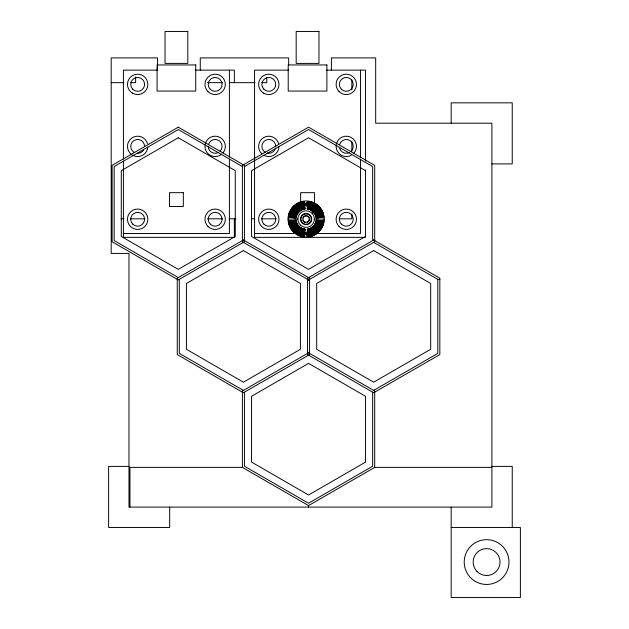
<?xml version="1.0" encoding="UTF-8"?>
<svg xmlns="http://www.w3.org/2000/svg" width="629" height="629" viewBox="0 0 629 629"><rect width="100%" height="100%" fill="white"/><g stroke="black" fill="none" stroke-linecap="round" stroke-linejoin="round"><path stroke-width="0.94" d="M304.452 234.326A15.34 15.34 0 0 1 290.873 220.748L291.07 220.724A15.143 15.143 0 0 0 304.475 234.13L304.365 235.167A16.189 16.189 0 0 1 290.032 220.834L290.228 220.818A15.984 15.984 0 0 0 304.381 234.971M306.126 233.957L307.73 233.713A14.726 14.726 0 0 0 320.759 220.677L320.955 220.7A14.923 14.923 0 0 1 307.746 233.909L304.499 233.909L304.751 231.614A12.611 12.611 0 0 1 293.586 220.449L292.548 220.559A13.657 13.657 0 0 0 304.64 232.651M307.565 205.919L307.542 206.115A13.036 13.036 0 0 1 319.084 217.658L319.28 217.634A13.233 13.233 0 0 0 307.565 205.919L306.126 205.801L308.713 206.053M307.699 204.661L307.683 204.857A14.302 14.302 0 0 1 320.342 217.516L320.538 217.5A14.498 14.498 0 0 0 307.699 204.661L306.126 204.551L308.957 204.826M307.935 202.569L307.911 202.766A16.409 16.409 0 0 1 322.433 217.288L322.63 217.264A16.606 16.606 0 0 0 307.935 202.569L306.126 202.404L309.374 202.727M244.429 166.543L308.548 129.527L372.667 166.543L372.667 240.577M307.534 280.534L374.703 241.756L374.703 165.364L308.548 127.176L242.393 165.364L242.393 241.756L309.57 280.534M309.57 352.216L242.393 391.002L242.393 467.386L308.548 505.582L374.703 467.386L491.886 467.386M373.681 390.412L437.8 353.396L437.8 279.355L373.681 242.338M308.713 232.093L306.126 232.353L307.565 232.235A13.233 13.233 0 0 0 319.28 220.52M308.957 233.32L306.126 233.603L307.699 233.485A14.498 14.498 0 0 0 320.538 220.653L320.342 220.63A14.302 14.302 0 0 1 307.683 233.288L307.699 233.485M306.126 234.491L309.13 234.192M309.374 235.419L306.126 235.741L307.935 235.584A16.606 16.606 0 0 0 322.63 220.881L322.433 220.858A16.409 16.409 0 0 1 307.911 235.388L308.021 236.425A17.455 17.455 0 0 0 323.471 220.976L323.275 220.952A17.25 17.25 0 0 1 308.006 236.229M306.126 232.887L307.636 232.872A13.877 13.877 0 0 0 319.917 220.582M306.126 234.137L307.77 234.13A15.143 15.143 0 0 0 321.175 220.724L321.372 220.748A15.34 15.34 0 0 1 307.793 234.326L304.475 234.13M157.761 70.126L123.418 70.126L123.418 159.145M195.053 70.126L234.35 70.126L234.35 82.666M288.656 70.126L254.564 70.126L254.564 237.361L365.496 237.361M326.545 70.126L365.496 70.126L365.496 161.11M111.199 82.666L123.905 82.666M130.738 82.666L135.628 82.666L135.628 76.88M207.452 82.666L222.65 82.666M229.514 82.666L255.012 82.666M261.876 82.666L266.775 82.666L266.775 77.847M491.886 163.91L512.242 163.91L512.242 102.842L451.174 102.842L451.174 123.198M304.475 204.024L304.452 203.82A15.34 15.34 0 0 0 290.873 217.406L291.07 217.43A15.143 15.143 0 0 1 304.475 204.024L307.77 204.024A15.143 15.143 0 0 1 321.175 217.43L321.372 217.406A15.34 15.34 0 0 0 307.793 203.82L306.126 204.016M304.499 204.244L304.522 204.441A14.726 14.726 0 0 0 291.486 217.469L291.29 217.453A14.923 14.923 0 0 1 304.499 204.244L307.746 204.244A14.923 14.923 0 0 1 320.955 217.453L320.759 217.469A14.726 14.726 0 0 0 307.73 204.441L306.126 204.197M121.02 218.829L123.968 218.829M130.289 218.829L145.016 218.829M207.46 218.829L222.572 218.829M229.066 218.829L235.938 218.829M251.655 218.829L254.603 218.829M261.444 218.829L276.21 218.829M339.07 218.829L351.839 218.829L351.839 213.939M288.027 219.073L297.847 219.073M314.398 219.073L324.218 219.073M123.418 233.501L229.404 233.501L229.404 159.145M254.564 233.501L295.779 233.501M316.387 233.501L360.551 233.501L360.551 159.145M307.534 279.355L309.57 279.355M437.8 279.355L439.836 279.355M128.976 466.396L108.62 466.396L108.62 527.456L169.681 527.456L169.681 507.1M491.886 466.396L512.242 466.396L512.242 527.456M242.393 467.386L129.951 467.386L129.951 507.1M451.174 527.456L520.38 527.456L520.38 597.55L451.174 597.55L451.174 507.1M306.126 205.266L307.636 205.274A13.877 13.877 0 0 1 319.917 217.563L320.122 217.54A14.082 14.082 0 0 0 307.66 205.078L304.609 205.274A13.877 13.877 0 0 0 292.328 217.563L292.131 217.54A14.082 14.082 0 0 1 304.593 205.078L304.703 206.115A13.036 13.036 0 0 0 293.161 217.658M306.126 203.654L309.13 203.953M365.543 170.656L308.548 137.751L251.553 170.656L251.553 236.465L308.548 269.369L365.543 236.465L365.496 169.909M242.393 166.543L178.282 129.527L114.163 166.543L114.163 240.577L178.282 277.593M307.534 352.216L374.703 391.002L374.703 467.386M243.415 390.412L179.296 353.396L179.296 279.355M372.667 392.174L372.667 466.215L308.548 503.231L244.429 466.215L244.429 392.174M360.551 70.126L360.551 157.195M351.839 79.907L351.839 89.688M351.839 141.541L351.839 151.322M331.404 70.126L331.404 57.907L375.678 57.907L375.678 123.198L491.886 123.198L491.886 507.1L128.976 507.1L128.976 253.424L111.199 253.424L111.199 57.907L157.509 57.907L157.509 70.126M314.476 203.741L314.476 192.671L300.638 192.671L300.638 201.893M308.548 505.582L308.548 507.1M288.656 65.424L288.656 57.907L200.258 57.907L200.258 70.126M234.35 218.829L234.35 237.361L123.418 237.361L123.418 161.103M229.404 70.126L229.404 157.195M275.494 148.169A6.919 6.919 0 0 1 267.018 153.067M265.352 152.375A6.919 6.919 0 0 1 265.352 140.385A6.919 6.919 0 0 1 275.73 146.384M339.613 144.591A6.919 6.919 0 0 1 349.763 140.385A6.919 6.919 0 0 1 351.194 151.275M349.763 152.375A6.919 6.919 0 0 1 339.613 148.169M278.985 146.384A10.174 10.174 0 0 1 263.724 155.198M261.617 153.578A10.174 10.174 0 0 1 263.724 137.57A10.174 10.174 0 0 1 278.639 143.75M336.468 143.75A10.174 10.174 0 0 1 351.391 137.57A10.174 10.174 0 0 1 353.498 153.578M351.391 155.198A10.174 10.174 0 0 1 336.279 144.607M143.656 149.844A6.919 6.919 0 0 1 137.665 153.303M134.205 152.375A6.919 6.919 0 0 1 134.205 140.385A6.919 6.919 0 0 1 144.584 146.384M208.466 144.591A6.919 6.919 0 0 1 218.609 140.385A6.919 6.919 0 0 1 220.048 151.275M218.609 152.375A6.919 6.919 0 0 1 208.23 146.384M147.799 147.265A10.174 10.174 0 0 1 132.57 155.198M131.823 154.718A10.174 10.174 0 0 1 131.823 138.042A10.174 10.174 0 0 1 147.493 143.75M205.321 143.75A10.174 10.174 0 0 1 219.851 137.35A10.174 10.174 0 0 1 222.949 152.926M221.699 154.176A10.174 10.174 0 0 1 205.133 144.607M295.905 217.956A10.284 10.284 0 0 1 305.002 208.852L305.026 209.048A10.088 10.088 0 0 0 296.102 217.98L295.064 217.862A11.125 11.125 0 0 1 304.916 208.018L304.931 208.215A10.929 10.929 0 0 0 295.26 217.886M323.691 217.154A17.675 17.675 0 0 0 308.045 201.508L308.068 201.311A17.871 17.871 0 0 1 323.888 217.131L322.858 217.241A16.834 16.834 0 0 0 307.958 202.341L307.974 202.145A17.03 17.03 0 0 1 323.054 217.217M295.677 217.933A10.504 10.504 0 0 1 304.979 208.631L304.955 208.435A10.701 10.701 0 0 0 295.481 217.909M307.29 208.435A10.701 10.701 0 0 1 316.764 217.909M288.97 217.194A17.25 17.25 0 0 1 304.247 201.925L304.224 201.728A17.455 17.455 0 0 0 288.774 217.178L289.812 217.288A16.409 16.409 0 0 1 304.334 202.766L304.318 202.569A16.606 16.606 0 0 0 289.615 217.264M323.275 217.194A17.25 17.25 0 0 0 308.006 201.925L308.021 201.728A17.455 17.455 0 0 1 323.471 217.178M307.314 208.215A10.929 10.929 0 0 1 316.985 217.886M307.337 208.018A11.125 11.125 0 0 1 317.181 217.862M307.958 235.804A16.834 16.834 0 0 0 322.858 220.905L323.054 220.928A17.03 17.03 0 0 1 307.974 236.001M289.395 217.241A16.834 16.834 0 0 1 304.294 202.341L304.271 202.145A17.03 17.03 0 0 0 289.198 217.217M307.361 207.79A11.346 11.346 0 0 1 317.409 217.838M307.384 230.552A11.55 11.55 0 0 0 317.606 220.331L317.409 220.307A11.346 11.346 0 0 1 307.361 230.356L307.471 231.393A12.391 12.391 0 0 0 318.439 220.425L318.243 220.402A12.195 12.195 0 0 1 307.447 231.197M294.647 217.815A11.55 11.55 0 0 1 304.868 207.594L304.892 207.79A11.346 11.346 0 0 0 294.844 217.838L293.806 217.728A12.391 12.391 0 0 1 304.774 206.76L304.798 206.957A12.195 12.195 0 0 0 294.002 217.744M307.408 230.772A11.77 11.77 0 0 0 317.826 220.354L318.022 220.378A11.967 11.967 0 0 1 307.424 230.977M294.419 217.791A11.77 11.77 0 0 1 304.845 207.373L304.821 207.177A11.967 11.967 0 0 0 294.223 217.776M318.022 217.776A11.967 11.967 0 0 0 307.424 207.177L307.408 207.373A11.77 11.77 0 0 1 317.826 217.791L318.864 217.681A12.816 12.816 0 0 0 307.518 206.336L307.495 206.532A12.611 12.611 0 0 1 318.659 217.705M318.243 217.744A12.195 12.195 0 0 0 307.447 206.957L307.471 206.76A12.391 12.391 0 0 1 318.439 217.728M304.428 234.546A15.568 15.568 0 0 1 290.653 220.771L290.456 220.795A15.764 15.764 0 0 0 304.405 234.743M307.518 231.81A12.816 12.816 0 0 0 318.864 220.472L318.659 220.449A12.611 12.611 0 0 1 307.495 231.614L307.612 232.651A13.657 13.657 0 0 0 319.697 220.559M304.727 231.81A12.816 12.816 0 0 1 293.389 220.472M293.389 217.681A12.816 12.816 0 0 1 304.727 206.336L304.751 206.532A12.611 12.611 0 0 0 293.586 217.705L292.548 217.587A13.657 13.657 0 0 1 304.64 205.502M307.542 232.03A13.036 13.036 0 0 0 319.084 220.496L320.122 220.606A14.082 14.082 0 0 1 307.66 233.068L304.609 232.872A13.877 13.877 0 0 1 292.328 220.582L291.29 220.7A14.923 14.923 0 0 0 304.499 233.909M304.703 232.03A13.036 13.036 0 0 1 293.161 220.496M304.68 232.235A13.233 13.233 0 0 1 292.965 220.52M292.965 217.634A13.233 13.233 0 0 1 304.68 205.919M304.522 233.713A14.726 14.726 0 0 1 291.486 220.677M319.501 220.543A13.461 13.461 0 0 1 307.589 232.455M304.656 232.455A13.461 13.461 0 0 1 292.744 220.543M292.744 217.61A13.461 13.461 0 0 1 304.656 205.699M304.57 233.288A14.302 14.302 0 0 1 291.911 220.63M304.546 233.485A14.498 14.498 0 0 1 291.707 220.653M304.593 233.068A14.082 14.082 0 0 1 292.131 220.606M312 211.934A9.246 9.246 0 0 1 313.266 213.2M309.319 218.035A3.357 3.357 0 0 1 307.164 222.273M305.089 222.273A3.357 3.357 0 0 1 302.926 220.111M302.926 218.035A3.357 3.357 0 0 1 307.164 215.881M308.1 216.352A3.357 3.357 0 0 1 308.839 217.099M304.2 236.646L304.177 236.842A17.871 17.871 0 0 1 288.357 221.023L288.554 220.999A17.675 17.675 0 0 0 304.2 236.646M304.247 236.229L304.224 236.425A17.455 17.455 0 0 1 288.774 220.976L288.97 220.952A17.25 17.25 0 0 0 304.247 236.229M304.294 235.804L304.271 236.001A17.03 17.03 0 0 1 289.198 220.928L289.395 220.905A16.834 16.834 0 0 0 304.294 235.804M304.334 235.388L304.318 235.584A16.606 16.606 0 0 1 289.615 220.881L289.812 220.858A16.409 16.409 0 0 0 304.334 235.388M304.798 231.197L304.774 231.393A12.391 12.391 0 0 1 293.806 220.425L294.002 220.402A12.195 12.195 0 0 0 304.798 231.197M304.845 230.772L304.821 230.977A11.967 11.967 0 0 1 294.223 220.378L294.419 220.354A11.77 11.77 0 0 0 304.845 230.772M304.892 230.356L304.868 230.552A11.55 11.55 0 0 1 294.647 220.331L294.844 220.307A11.346 11.346 0 0 0 304.884 230.356M304.931 229.939L304.916 230.135A11.125 11.125 0 0 1 295.064 220.284L295.26 220.268A10.929 10.929 0 0 0 304.931 229.939M304.979 229.522L304.955 229.719A10.701 10.701 0 0 1 295.481 220.236L295.677 220.221A10.504 10.504 0 0 0 304.979 229.522M305.026 229.098L305.002 229.294A10.284 10.284 0 0 1 295.905 220.197L296.102 220.174A10.088 10.088 0 0 0 305.026 229.098M307.243 208.852L307.219 209.048A10.088 10.088 0 0 1 316.151 217.98L316.348 217.956A10.284 10.284 0 0 0 307.243 208.852M307.384 207.594L307.267 208.631A10.504 10.504 0 0 1 316.568 217.933L317.606 217.815A11.55 11.55 0 0 0 307.384 207.594M307.612 205.502L307.589 205.699A13.461 13.461 0 0 1 319.501 217.61L319.697 217.587A13.657 13.657 0 0 0 307.612 205.502M307.84 203.403L307.817 203.599A15.568 15.568 0 0 1 321.6 217.382L321.796 217.359A15.764 15.764 0 0 0 307.84 203.403M307.888 202.986L307.864 203.183A15.984 15.984 0 0 1 322.017 217.335L322.213 217.312A16.189 16.189 0 0 0 307.888 202.986M178.282 127.176L112.127 165.364L112.127 241.756L178.282 279.944L244.429 241.756L244.429 165.364L178.282 127.176M178.282 137.751L121.287 170.656L121.287 236.465L178.282 269.369L235.27 236.465L235.27 170.656L178.282 137.751M243.415 239.987L177.26 278.183L177.26 354.567L243.415 392.763L309.57 354.567L309.57 278.183L243.415 239.987M243.415 250.57L186.42 283.475L186.42 349.284L243.415 382.188L300.41 349.284L300.41 283.475L243.415 250.57M373.681 239.987L307.534 278.183L307.534 354.567L373.681 392.763L439.836 354.567L439.836 278.183L373.681 239.987M373.681 250.57L316.694 283.475L316.694 349.284L373.681 382.188L430.676 349.284L430.676 283.475L373.681 250.57M308.548 363.381L251.553 396.286L251.553 462.095L308.548 494.999L365.543 462.095L365.543 396.286L308.548 363.381M187.804 31.45L165.034 31.45L165.034 63.403L187.804 63.403L187.804 31.45M318.958 31.45L296.18 31.45L296.18 63.403L318.958 63.403L318.958 31.45M195.745 64.952L157.069 64.952L157.069 91.063L195.745 91.063L195.745 64.952M326.891 64.952L288.216 64.952L288.216 91.063L326.891 91.063L326.891 64.952M183.33 192.671L169.484 192.671L169.484 206.509L183.33 206.509L183.33 192.671M288.554 217.154L288.357 217.131A17.871 17.871 0 0 1 304.177 201.311L304.2 201.508A17.675 17.675 0 0 0 288.554 217.154M290.228 217.335L290.032 217.312A16.189 16.189 0 0 1 304.365 202.986L304.381 203.183A15.984 15.984 0 0 0 290.228 217.335M290.653 217.382L290.456 217.359A15.764 15.764 0 0 1 304.405 203.403L304.428 203.599A15.568 15.568 0 0 0 290.653 217.382M291.911 217.516L291.707 217.5A14.498 14.498 0 0 1 304.546 204.661L304.57 204.857A14.302 14.302 0 0 0 291.911 217.516M316.348 220.197L316.151 220.174A10.088 10.088 0 0 1 307.219 229.098L307.243 229.294A10.284 10.284 0 0 0 316.348 220.197M316.764 220.236L316.568 220.221A10.504 10.504 0 0 1 307.267 229.522L307.29 229.719A10.701 10.701 0 0 0 316.764 220.236M317.181 220.284L316.985 220.268A10.929 10.929 0 0 1 307.314 229.939L307.337 230.135A11.125 11.125 0 0 0 317.181 220.284M321.796 220.795L321.6 220.771A15.568 15.568 0 0 1 307.817 234.546L307.84 234.743A15.764 15.764 0 0 0 321.796 220.795M322.213 220.834L322.017 220.818A15.984 15.984 0 0 1 307.864 234.971L307.888 235.167A16.189 16.189 0 0 0 322.213 220.834M323.888 221.023L323.691 220.999A17.675 17.675 0 0 1 308.045 236.646L308.068 236.842A17.871 17.871 0 0 0 323.888 221.023M475.398 581.448A22.392 22.392 0 0 0 508.987 562.059A22.392 22.392 0 0 0 475.398 542.67A22.392 22.392 0 0 0 475.398 581.448M477.096 571.557A13.437 13.437 0 0 0 499.568 565.534A13.437 13.437 0 0 0 483.119 549.086A13.437 13.437 0 0 0 477.096 571.557M263.921 224.144A6.919 6.919 0 0 0 275.494 221.038A6.919 6.919 0 0 0 267.018 212.563A6.919 6.919 0 0 0 263.921 224.144M341.405 224.144A6.919 6.919 0 0 0 352.987 221.038A6.919 6.919 0 0 0 344.511 212.563A6.919 6.919 0 0 0 341.405 224.144M263.921 89.263A6.919 6.919 0 0 0 275.494 86.165A6.919 6.919 0 0 0 267.018 77.689A6.919 6.919 0 0 0 263.921 89.263M341.405 89.263A6.919 6.919 0 0 0 352.987 86.165A6.919 6.919 0 0 0 344.511 77.689A6.919 6.919 0 0 0 341.405 89.263M261.617 226.448A10.174 10.174 0 0 0 278.639 221.888A10.174 10.174 0 0 0 266.177 209.418A10.174 10.174 0 0 0 261.617 226.448M339.102 226.448A10.174 10.174 0 0 0 356.132 221.888A10.174 10.174 0 0 0 343.67 209.418A10.174 10.174 0 0 0 339.102 226.448M263.724 93.186A10.174 10.174 0 0 0 278.985 84.372A10.174 10.174 0 0 0 263.724 75.559A10.174 10.174 0 0 0 263.724 93.186M339.102 91.567A10.174 10.174 0 0 0 356.132 87.006A10.174 10.174 0 0 0 343.67 74.544A10.174 10.174 0 0 0 339.102 91.567M132.766 224.144A6.919 6.919 0 0 0 144.348 221.038A6.919 6.919 0 0 0 135.872 212.563A6.919 6.919 0 0 0 132.766 224.144M210.259 224.144A6.919 6.919 0 0 0 221.84 221.038A6.919 6.919 0 0 0 213.365 212.563A6.919 6.919 0 0 0 210.259 224.144M132.766 89.263A6.919 6.919 0 0 0 144.348 86.165A6.919 6.919 0 0 0 135.872 77.689A6.919 6.919 0 0 0 132.766 89.263M210.259 89.263A6.919 6.919 0 0 0 221.84 86.165A6.919 6.919 0 0 0 213.365 77.689A6.919 6.919 0 0 0 210.259 89.263M130.462 226.448A10.174 10.174 0 0 0 147.493 221.888A10.174 10.174 0 0 0 135.031 209.418A10.174 10.174 0 0 0 130.462 226.448M207.955 226.448A10.174 10.174 0 0 0 224.985 221.888A10.174 10.174 0 0 0 212.516 209.418A10.174 10.174 0 0 0 207.955 226.448M132.57 93.186A10.174 10.174 0 0 0 147.839 84.372A10.174 10.174 0 0 0 132.57 75.559A10.174 10.174 0 0 0 132.57 93.186M207.955 91.567A10.174 10.174 0 0 0 224.985 87.006A10.174 10.174 0 0 0 212.516 74.544A10.174 10.174 0 0 0 207.955 91.567M294.938 233.296A18.099 18.099 0 0 0 324.037 221.652A18.099 18.099 0 0 0 299.396 202.279A18.099 18.099 0 0 0 294.938 233.296M300.591 225.221A8.271 8.271 0 0 0 314.217 220.795A8.271 8.271 0 0 0 303.563 211.21A8.271 8.271 0 0 0 300.591 225.221M302.706 223.625A5.685 5.685 0 0 0 311.772 219.757A5.685 5.685 0 0 0 303.893 213.844A5.685 5.685 0 0 0 302.706 223.625M304.515 221.864A3.216 3.216 0 0 0 309.342 219.073A3.216 3.216 0 0 0 304.515 216.29A3.216 3.216 0 0 0 304.515 221.864M303.54 223.554A5.174 5.174 0 0 0 311.292 219.073A5.174 5.174 0 0 0 303.54 214.599A5.174 5.174 0 0 0 303.54 223.554"/></g></svg>
